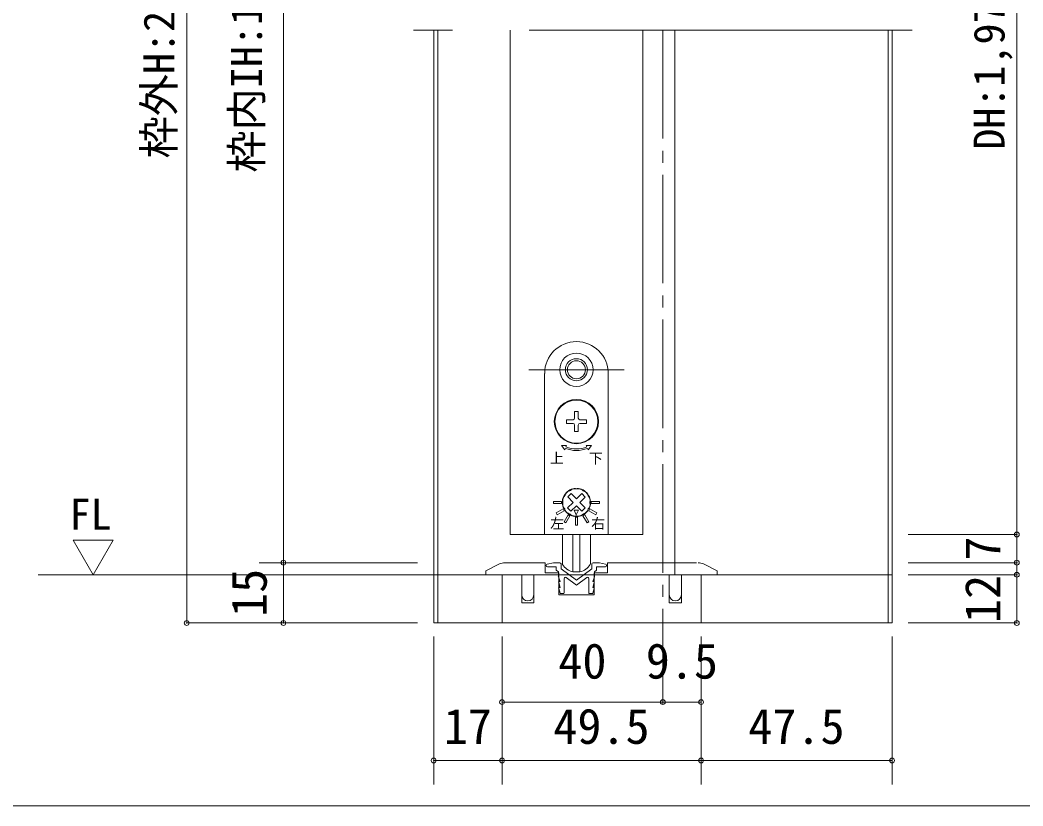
# Model space of a CAD drawing. Units: millimetres on the paper, enlarged 10 times, with parts at other scales. Extents: x -2000 to 2000, y -1385 to 1385.
# Drawn here: x -1333 to -502, y -68 to 584 of the extents above; entities that cross this region are included whole.
import ezdxf
from ezdxf.enums import TextEntityAlignment as Align

# ---------------------------------------------------------------- set-up
doc = ezdxf.new("R2010")
doc.units = ezdxf.units.MM
doc.header["$LTSCALE"] = 10
doc.header["$PDMODE"] = 32
doc.header["$PDSIZE"] = 4
for name, pattern in [('CHAIN2', [12, 9, -1, 1, -1]), ('USER1', [19.05, 12.7, -6.35]), ('USER4', [50.8, 31.75, -6.35, 6.35, -6.35])]:
    doc.linetypes.add(name, pattern=pattern)
for name, color, linetype, lineweight in [('1-0_H-SYM', 7, 'Continuous', 20), ('1-1_0', 7, 'Continuous', 20), ('2-0_18', 7, 'Continuous', 20)]:
    doc.layers.add(name, color=color, linetype=linetype, lineweight=lineweight)
doc.styles.add('ＭＳ ゴシック', font='')
doc.styles.get('ＭＳ ゴシック').set_extended_font_data('MS Gothic')

msp = doc.modelspace()

# ---------------------------------------------------------------- linework, layer by layer
at = {"layer": '1-0_H-SYM'}
msp.add_lwpolyline([(380, -67.5), (-1950, -67.5), (-1950, 1335)], dxfattribs=at)
at = {"layer": '1-1_0'}
msp.add_lwpolyline([(380, -67.5), (-1950, -67.5), (-1950, 1335)], dxfattribs=at)
at = {"layer": '2-0_18', "color": 4, "lineweight": 9}
for p, q in [((-1195.22, 1068.05), (-1195.22, 84.23)), ((-1115.06, 948.05), (-1115.06, 134.23)), ((-506.99, 157.57), (-506.99, 921.39)), ((-507.51, 157.57), (-597.13, 157.57)), ((-506.99, 157.57), (-506.99, 134.23)), ((-1135.06, 134.23), (-1003.8, 134.23)), ((-1115.06, 134.23), (-1115.06, 84.23)), ((-507.51, 134.23), (-597.13, 134.23)), ((-506.99, 134.23), (-506.99, 124.23)), ((-990.47, 124.23), (-1318.4, 124.23)), ((-507.51, 124.23), (-597.13, 124.23)), ((-506.99, 124.23), (-506.99, 84.23)), ((-1195.22, 84.23), (-1013.55, 84.23)), ((-1135.06, 84.23), (-1003.8, 84.23)), ((-507.51, 84.23), (-597.13, 84.23)), ((-990.47, -29.81), (-990.47, 73.03)), ((-990.47, -49.81), (-990.47, 73.03)), ((-933.8, -49.81), (-933.8, 73.03)), ((-933.8, 17.25), (-933.8, 73.03)), ((-800.47, 17.25), (-800.47, 73.03)), ((-768.8, -49.81), (-768.8, 73.03)), ((-768.8, 17.25), (-768.8, 73.03)), ((-610.47, -29.81), (-610.47, 73.03)), ((-610.47, -49.81), (-610.47, 73.03)), ((-933.8, 18.64), (-800.47, 18.64)), ((-800.47, 18.64), (-768.8, 18.64)), ((-990.47, -29.81), (-933.8, -29.81)), ((-933.8, -29.81), (-768.8, -29.81)), ((-768.8, -29.81), (-610.47, -29.81))]:
    msp.add_line(p, q, dxfattribs=at)
at = {"layer": '2-0_18', "linetype": 'USER4'}
msp.add_line((-593.8, 575.9), (-1007.13, 575.9), dxfattribs=at)
at = {"layer": '2-0_18'}
for p, q in [((-990.47, 575.9), (-990.47, 84.23)), ((-987.13, 575.9), (-987.13, 84.23)), ((-927.13, 575.9), (-927.13, 157.57)), ((-817.13, 575.9), (-817.13, 157.57)), ((-790.47, 575.9), (-790.47, 124.23)), ((-613.8, 575.9), (-613.8, 84.23)), ((-610.47, 575.9), (-610.47, 84.23)), ((-927.13, 157.57), (-817.13, 157.57)), ((-931.44, 134.23), (-897.97, 134.23)), ((-891.24, 134.21), (-896.35, 133.07)), ((-891.02, 134.23), (-885.91, 134.23)), ((-884.91, 133.23), (-884.91, 129.23)), ((-859.36, 133.23), (-859.36, 129.23)), ((-853.24, 134.23), (-858.36, 134.23)), ((-853.03, 134.21), (-847.92, 133.07)), ((-846.3, 134.23), (-772.69, 134.23)), ((-897.13, 131.9), (-897.13, 132.1)), ((-896.13, 130.9), (-892.69, 130.9)), ((-892.69, 130.9), (-888.8, 130.9)), ((-888.8, 127.98), (-887.13, 126.73)), ((-887.13, 122.69), (-887.13, 126.73)), ((-884.91, 129.23), (-872.13, 119.65)), ((-872.13, 119.65), (-859.36, 129.23)), ((-855.47, 127.98), (-857.13, 126.73)), ((-857.13, 122.69), (-857.13, 126.73)), ((-851.58, 130.9), (-855.47, 130.9)), ((-855.47, 127.98), (-855.47, 130.9)), ((-848.13, 130.9), (-851.58, 130.9)), ((-847.13, 132.1), (-847.13, 131.9)), ((-610.47, 124.23), (-990.47, 124.23)), ((-933.8, 124.23), (-947.13, 124.23)), ((-917.47, 124.23), (-933.8, 124.23)), ((-933.8, 84.23), (-933.8, 124.23)), ((-917.47, 124.23), (-917.47, 100.9)), ((-886.8, 124.23), (-907.47, 124.23)), ((-887.09, 122.45), (-885.65, 118.6)), ((-886.84, 117.74), (-885.6, 113.6)), ((-886.21, 118.6), (-885.65, 118.6)), ((-882.3, 109.27), (-882.3, 121.11)), ((-872.13, 115.48), (-880.7, 121.91)), ((-872.13, 115.48), (-863.57, 121.91)), ((-861.97, 109.23), (-861.97, 121.11)), ((-857.18, 122.45), (-858.63, 118.57)), ((-858.03, 118.57), (-858.63, 118.57)), ((-857.39, 117.71), (-858.63, 113.57)), ((-810.47, 124.23), (-857.47, 124.23)), ((-753.47, 124.23), (-800.47, 124.23)), ((-795.13, 124.23), (-795.13, 100.9)), ((-768.8, 124.23), (-610.47, 124.23)), ((-768.8, 84.23), (-768.8, 124.23)), ((-885.74, 109.08), (-886.84, 112.74)), ((-886.21, 113.6), (-885.6, 113.6)), ((-885.11, 108.6), (-882.97, 108.6)), ((-859.13, 108.57), (-861.3, 108.57)), ((-858.03, 113.57), (-858.63, 113.57)), ((-858.49, 109.04), (-857.39, 112.71)), ((-990.47, 84.23), (-610.47, 84.23)), ((-805.47, 84.23), (-933.8, 84.23)), ((-768.8, 84.23), (-933.8, 84.23))]:
    msp.add_line(p, q, dxfattribs=at)
at = {"layer": '2-0_18', "color": 4, "linetype": 'CHAIN2', "lineweight": 9}
msp.add_line((-800.47, 575.9), (-800.47, 37.25), dxfattribs=at)
at = {"layer": '2-0_18', "color": 2, "linetype": 'USER1', "lineweight": 18}
msp.add_line((-911.63, 294.23), (-832.63, 294.23), dxfattribs=at)
at = {"layer": '2-0_18', "lineweight": 18}
for p, q in [((-898.47, 291.23), (-898.47, 157.57)), ((-845.8, 157.57), (-845.8, 291.23)), ((-870.63, 259.57), (-873.63, 259.57)), ((-873.63, 254.07), (-873.63, 259.57)), ((-870.63, 254.07), (-870.63, 259.57)), ((-874.97, 249.73), (-880.47, 249.73)), ((-863.8, 252.73), (-869.3, 252.73)), ((-863.8, 249.73), (-869.3, 249.73)), ((-863.8, 252.73), (-863.8, 249.73)), ((-873.63, 242.9), (-873.63, 248.4)), ((-870.63, 242.9), (-873.63, 242.9)), ((-870.63, 242.9), (-870.63, 248.4)), ((-872.1, 187.06), (-867.57, 191.49)), ((-879.5, 179.84), (-874.96, 184.27)), ((-874.96, 184.27), (-879.39, 188.8)), ((-876.7, 176.98), (-879.5, 179.84)), ((-876.7, 176.98), (-872.17, 181.41)), ((-867.75, 176.87), (-872.17, 181.41)), ((-864.88, 179.67), (-867.75, 176.87)), ((-898.47, 157.57), (-845.8, 157.57)), ((-883.8, 133.59), (-883.8, 157.57)), ((-875.05, 157.57), (-875.05, 126.52)), ((-869.22, 157.57), (-869.22, 126.52)), ((-860.47, 157.57), (-860.47, 133.59)), ((-875.05, 126.52), (-869.22, 126.52)), ((-990.47, 124.23), (-610.47, 124.23))]:
    msp.add_line(p, q, dxfattribs=at)
for points in [[(-874.97, 252.73), (-880.47, 252.73), (-880.47, 249.73)], [(-880.81, 230.29), (-880.3, 231.52), (-884.63, 231.53), (-881.83, 227.83), (-881.32, 229.06)], [(-862.95, 229.06), (-862.44, 227.83), (-859.64, 231.53), (-863.97, 231.52), (-863.46, 230.29)], [(-872.1, 187.06), (-876.52, 191.59), (-879.39, 188.8)], [(-864.88, 179.67), (-869.31, 184.2), (-864.77, 188.62), (-867.57, 191.49)]]:
    msp.add_lwpolyline(points, dxfattribs=at)
for points in [[(-891.13, 183.4), (-884.47, 183.4), (-884.47, 185.07), (-891.13, 185.07)], [(-853.13, 185.07), (-859.8, 185.07), (-859.8, 183.4), (-853.13, 183.4)], [(-888.17, 174.01), (-882.4, 177.35), (-883.23, 178.79), (-889.01, 175.46)], [(-872.26, 173.9), (-870.55, 177.88), (-873.88, 177.92)], [(-855.26, 175.46), (-861.04, 178.79), (-861.87, 177.35), (-856.1, 174.01)], [(-880.91, 167.36), (-877.58, 173.14), (-879.02, 173.97), (-882.36, 168.2)], [(-871.3, 171.9), (-872.97, 171.9), (-872.97, 165.23), (-871.3, 165.23)], [(-861.91, 168.2), (-865.25, 173.97), (-866.69, 173.14), (-863.36, 167.36)]]:
    msp.add_lwpolyline(points, close=True, dxfattribs=at)
at = {"layer": '2-0_18'}
msp.add_lwpolyline([(-1272.71, 124.23), (-1256.22, 152.92), (-1289.41, 152.92)], close=True, dxfattribs=at)
for points in [[(-947.13, 124.23), (-947.13, 127.57), (-935.91, 133.18)], [(-897.97, 134.23), (-897.97, 125.9), (-886.8, 125.9), (-886.8, 107.57), (-857.47, 107.57), (-857.47, 125.9)], [(-857.43, 125.9), (-846.3, 125.9), (-846.3, 134.23)], [(-755.47, 124.23), (-755.47, 127.57), (-766.69, 133.18)], [(-888.8, 127.98), (-888.8, 129.65), (-888.8, 130.9)], [(-907.47, 124.23), (-907.47, 100.9), (-917.47, 100.9)], [(-785.13, 124.23), (-785.13, 100.9), (-795.13, 100.9)], [(-755.47, 124.23), (-768.8, 124.23), (-785.13, 124.23)]]:
    msp.add_lwpolyline(points, dxfattribs=at)
at = {"layer": '2-0_18', "lineweight": 18}
for centre, radius in [((-872.13, 294.23), 13.83), ((-872.13, 294.23), 9.17), ((-872.13, 294.23), 7.5), ((-872.13, 251.23), 18.33), ((-872.13, 251.23), 17.83)]:
    msp.add_circle(centre, radius, dxfattribs=at)
for centre, radius, start, end in [((-872.13, 291.23), 26.33, 0, 180), ((-874.97, 254.07), 1.33, 270, 360), ((-874.97, 248.4), 1.33, 360, 90), ((-869.3, 254.07), 1.33, 180, 270), ((-869.3, 248.4), 1.33, 90, 180), ((-872.13, 251.23), 24, 247.5, 292.5), ((-872.13, 251.23), 22.67, 247.5, 292.5), ((-872.13, 184.23), 11.67, 98.90298, 201.09702), ((-878.22, 189.68), 3.33, 138.17431, 168.71996), ((-872.13, 184.23), 11.5, 130.42431, 138.17431), ((-877.43, 190.45), 3.33, 99.87866, 130.42431), ((-872.13, 184.23), 11.17, 116.90028, 121.69834), ((-874.68, 191.99), 3.33, 108.17431, 138.71996), ((-872.13, 184.23), 11.5, 100.42431, 108.17431), ((-873.61, 192.27), 3.33, 69.87866, 100.42431), ((-873.58, 193.45), 2.33, 72.61143, 98.90298), ((-872.13, 198.07), 2.5, 252.61143, 287.38857), ((-872.13, 184.23), 11.17, 86.90028, 91.69834), ((-870.46, 192.23), 3.33, 78.17431, 108.71996), ((-870.69, 193.45), 2.33, 81.09702, 107.38857), ((-872.13, 184.23), 11.67, 338.90298, 81.09702), ((-872.13, 184.23), 11.5, 70.42431, 78.17431), ((-869.4, 191.93), 3.33, 39.87866, 70.42431), ((-872.13, 184.23), 11.17, 56.90028, 61.69834), ((-866.69, 190.32), 3.33, 48.17431, 78.71996), ((-872.13, 184.23), 11.5, 40.42431, 48.17431), ((-865.92, 189.53), 3.33, 9.87866, 40.42431), ((-880.17, 182.76), 3.33, 159.87866, 190.42431), ((-880.13, 185.91), 3.33, 168.17431, 198.71996), ((-872.13, 184.23), 11.5, 160.42431, 168.17431), ((-872.13, 184.23), 11.17, 176.90028, 181.69834), ((-879.83, 186.97), 3.33, 129.87866, 160.42431), ((-872.13, 184.23), 11.17, 146.90028, 151.69834), ((-872.13, 184.23), 11.17, 26.90028, 31.69834), ((-864.38, 186.78), 3.33, 18.17431, 48.71996), ((-872.13, 184.23), 11.5, 10.42431, 18.17431), ((-872.13, 184.23), 11.17, 356.90028, 1.69834), ((-864.14, 182.56), 3.33, 348.17431, 18.71996), ((-864.1, 185.71), 3.33, 339.87866, 10.42431), ((-872.13, 184.23), 11.5, 190.42431, 198.17431), ((-879.89, 181.69), 3.33, 198.17431, 228.71996), ((-880.84, 180.87), 2.33, 201.09702, 227.38857), ((-884.11, 177.32), 2.5, 12.61143, 47.38857), ((-872.13, 184.23), 11.17, 206.90028, 211.69834), ((-879.4, 178.37), 2.33, 192.61143, 218.90298), ((-878.35, 178.94), 3.33, 189.87866, 220.42431), ((-872.13, 184.23), 11.67, 218.90298, 321.09702), ((-872.13, 184.23), 11.5, 220.42431, 228.17431), ((-877.58, 178.15), 3.33, 228.17431, 258.71996), ((-872.13, 184.23), 11.17, 236.90028, 241.69834), ((-872.13, 184.23), 11.17, 296.90028, 301.69834), ((-866.84, 178.02), 3.33, 279.87866, 310.42431), ((-872.13, 184.23), 11.5, 310.42431, 318.17431), ((-866.05, 178.79), 3.33, 318.17431, 348.71996), ((-864.87, 178.37), 2.33, 321.09702, 347.38857), ((-872.13, 184.23), 11.17, 326.90028, 331.69834), ((-860.15, 177.32), 2.5, 132.61143, 167.38857), ((-864.44, 181.5), 3.33, 309.87866, 340.42431), ((-863.43, 180.87), 2.33, 312.61143, 338.90298), ((-872.13, 184.23), 11.5, 340.42431, 348.17431), ((-874.87, 176.54), 3.33, 219.87866, 250.42431), ((-872.13, 184.23), 11.5, 250.42431, 258.17431), ((-873.81, 176.24), 3.33, 258.17431, 288.71996), ((-872.13, 184.23), 11.17, 266.90028, 271.69834), ((-870.66, 176.2), 3.33, 249.87866, 280.42431), ((-872.13, 184.23), 11.5, 280.42431, 288.17431), ((-869.59, 176.47), 3.33, 288.17431, 318.71996), ((-882.13, 133.59), 1.67, 180, 210.56067), ((-862.13, 133.59), 1.67, 329.43933, 360), ((-872.09, 139.52), 13.33, 210.56067, 257.16143), ((-872.18, 139.52), 13.33, 282.83857, 329.43933)]:
    msp.add_arc(centre, radius, start, end, dxfattribs=at)
at = {"layer": '2-0_18'}
for centre, radius, start, end in [((-931.44, 124.23), 10, 90, 116.56505), ((-896.13, 132.1), 1, 102.52881, 180), ((-891.02, 133.23), 1, 90, 102.52881), ((-891.02, 133.23), 1, 90, 102.52881), ((-891.02, 133.23), 1, 90, 102.52881), ((-891.02, 133.23), 1, 90, 102.52881), ((-885.91, 133.23), 1, 0, 90), ((-858.36, 133.23), 1, 90, 180), ((-853.24, 133.23), 1, 77.47119, 90), ((-848.13, 132.1), 1, 0, 77.47119), ((-771.16, 124.23), 10, 63.43495, 90), ((-896.13, 131.9), 1, 180, 270), ((-848.13, 131.9), 1, 270, 0), ((-886.47, 122.69), 0.667, 180, 200.55605), ((-886.47, 122.69), 0.667, 180, 200.55605), ((-886.47, 122.69), 0.667, 180, 200.55605), ((-886.47, 122.69), 0.667, 180, 200.55605), ((-886.21, 117.93), 0.667, 90, 196.69924), ((-881.3, 121.11), 1, 53.1301, 180), ((-862.97, 121.11), 1, 0, 126.8699), ((-858.03, 117.9), 0.667, 343.30076, 90), ((-857.8, 122.69), 0.667, 339.44395, 0), ((-857.8, 122.69), 0.667, 339.44395, 0), ((-857.8, 122.69), 0.667, 339.44395, 0), ((-886.21, 112.93), 0.667, 90, 196.69924), ((-885.11, 109.27), 0.667, 196.69924, 270), ((-882.97, 109.27), 0.667, 270, 0), ((-861.3, 109.23), 0.667, 180, 270), ((-859.13, 109.23), 0.667, 270, 343.30076), ((-858.03, 112.9), 0.667, 343.30076, 90), ((-912.47, 107.57), 5, 180, 0), ((-790.13, 107.57), 5, 180, 0)]:
    msp.add_arc(centre, radius, start, end, dxfattribs=at)
at = {"layer": '2-0_18', "color": 4}
for p in [(-506.99, 157.57), (-1115.06, 134.23), (-506.99, 134.23), (-506.99, 124.23), (-1195.22, 84.23), (-1115.06, 84.23), (-506.99, 84.23), (-933.8, 18.64), (-800.47, 18.64), (-768.8, 18.64), (-990.47, -29.81), (-933.8, -29.81), (-768.8, -29.81), (-610.47, -29.81)]:
    msp.add_point(p, dxfattribs=at)

# ---------------------------------------------------------------- texts
at = {"layer": '2-0_18', "style": 'ＭＳ ゴシック'}
for s, height, p in [('枠内IH:1,985', 25.66, (-1125.1, 457.69)), ('枠外H:2,036', 25.66, (-1197.72, 469.48)), ('DH:1,970', 25.66, (-509.5, 476.7)), ('7', 29.33, (-511.99, 135.9)), ('15', 29.33, (-1120.06, 89.23)), ('12', 29.33, (-511.99, 84.23))]:
    msp.add_text(s, height=height, rotation=90, dxfattribs=at).set_placement(p, align=Align.BOTTOM_LEFT)
for s, height, p in [('上', 8.55, (-894.21, 214.17)), ('下', 8.55, (-861.89, 213.92)), ('FL', 25.66, (-1292.37, 154.03)), ('左', 8.55, (-893.9, 159.99)), ('右', 8.55, (-859.92, 159.91)), ('40', 29.33, (-887.13, 29.29)), ('9.5', 29.33, (-814.63, 29.29)), ('17', 29.33, (-982.13, -24.81)), ('49.5', 29.33, (-891.3, -24.81)), ('47.5', 29.33, (-729.63, -24.81))]:
    msp.add_text(s, height=height, dxfattribs=at).set_placement(p, align=Align.BOTTOM_LEFT)

doc.saveas('drawing.dxf')
